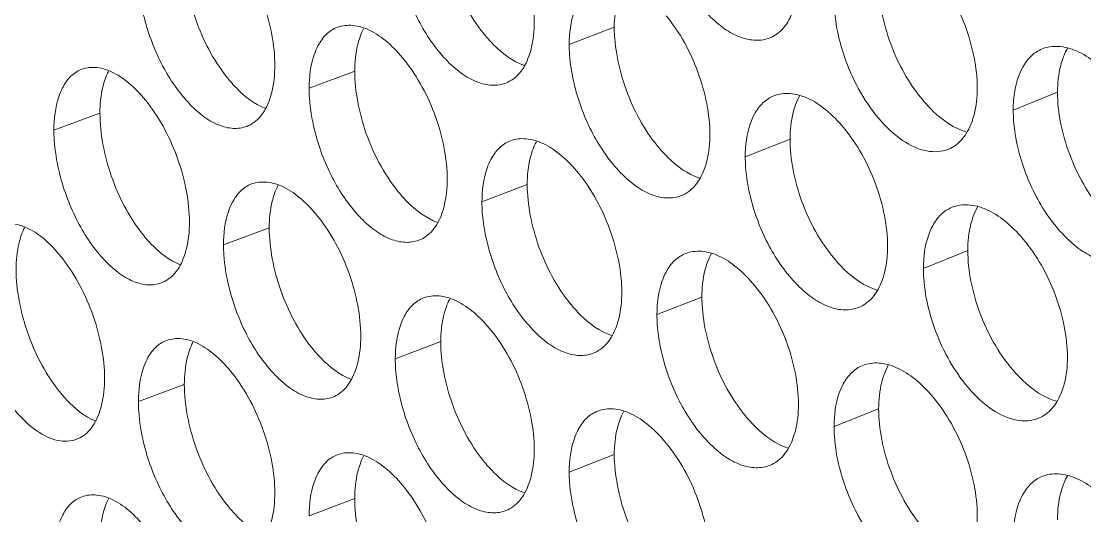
# Model space of a CAD drawing. Header units: millimetres. Extents: x 1177 to 4147, y 93 to 2194.
# Drawn here: x 2525.84 to 2545.42, y 1012.46 to 1021.57 of the extents above; entities that cross this region are included whole.
import ezdxf

# ---------------------------------------------------------------- set-up
doc = ezdxf.new("R2010")
doc.units = ezdxf.units.MM
doc.header["$LTSCALE"] = 0.1
doc.layers.get('0').update_dxf_attribs({"lineweight": 13})
doc.layers.add('标注', color=251, linetype='Continuous', lineweight=9)

# ---------------------------------------------------------------- blocks, each defined once
blk = doc.blocks.new('02')
at = {"layer": '标注'}
for p, q in [((4393.067, 1050.501), (4391.882, 1050.041)), ((4386.242, 1049.343), (4385.043, 1048.892)), ((4404.721, 1048.789), (4403.558, 1048.316)), ((4379.543, 1048.233), (4378.332, 1047.79)), ((4379.543, 1048.233), (4378.332, 1047.79)), ((4397.688, 1047.55), (4396.511, 1047.085)), ((4390.778, 1046.359), (4389.588, 1045.903)), ((4383.995, 1045.218), (4382.792, 1044.769)), ((4383.995, 1045.218), (4382.792, 1044.769)), ((4402.363, 1044.62), (4401.195, 1044.15)), ((4395.371, 1043.398), (4394.189, 1042.935)), ((4388.503, 1042.224), (4387.309, 1041.77)), ((4388.503, 1042.224), (4387.309, 1041.77)), ((4381.761, 1041.097), (4380.555, 1040.652)), ((4400.018, 1040.457), (4398.846, 1039.989)), ((4393.067, 1039.251), (4391.882, 1038.791)), ((4393.067, 1039.251), (4391.882, 1038.791)), ((4386.242, 1038.093), (4385.043, 1037.642))]:
    blk.add_line(p, q, dxfattribs=at)
for points, knots in [([(4390.963, 1050.635), (4390.963, 1050.905), (4390.9, 1051.466), (4390.6, 1052.553), (4390.186, 1053.327), (4389.831, 1053.768)], [0, 0, 0, 0, 0.239711, 0.497019, 1, 1, 1, 1]), ([(4388.503, 1053.474), (4388.503, 1053.203), (4388.565, 1052.643), (4388.862, 1051.555), (4389.272, 1050.78), (4389.626, 1050.339)], [0, 0, 0, 0, 0.239923, 0.49737, 1, 1, 1, 1]), ([(4394.332, 1053.1), (4394.441, 1052.664), (4394.754, 1051.841), (4395.363, 1050.965), (4395.936, 1050.457), (4396.36, 1050.223), (4396.776, 1050.131), (4397.043, 1050.173), (4397.158, 1050.218)], [0, 0, 0, 0, 0.305591, 0.59108, 0.715148, 0.822737, 0.915872, 1, 1, 1, 1]), ([(4384.141, 1049.492), (4384.141, 1049.762), (4384.079, 1050.323), (4383.785, 1051.411), (4383.38, 1052.188), (4383.03, 1052.632)], [0, 0, 0, 0, 0.239931, 0.497473, 1, 1, 1, 1]), ([(4381.761, 1052.347), (4381.761, 1052.077), (4381.822, 1051.516), (4382.113, 1050.428), (4382.515, 1049.65), (4382.864, 1049.205)], [0, 0, 0, 0, 0.240142, 0.497822, 1, 1, 1, 1]), ([(4402.611, 1048.899), (4402.611, 1049.168), (4402.546, 1049.729), (4402.236, 1050.814), (4401.81, 1051.583), (4401.444, 1052.018)], [0, 0, 0, 0, 0.239348, 0.496261, 1, 1, 1, 1]), ([(4387.449, 1051.934), (4387.555, 1051.498), (4387.861, 1050.677), (4388.457, 1049.797), (4389.018, 1049.284), (4389.432, 1049.046), (4389.841, 1048.947), (4390.103, 1048.985), (4390.216, 1049.029)], [0, 0, 0, 0, 0.307101, 0.593368, 0.717399, 0.82458, 0.91692, 1, 1, 1, 1]), ([(4400.018, 1051.707), (4400.018, 1051.437), (4400.082, 1050.877), (4400.389, 1049.791), (4400.812, 1049.021), (4401.176, 1048.586)], [0, 0, 0, 0, 0.239561, 0.496616, 1, 1, 1, 1]), ([(4392.12, 1051.161), (4392.08, 1051.086), (4391.929, 1050.731), (4391.882, 1050.34), (4391.882, 1050.041)], [0, 0, 0, 0, 0.221845, 1, 1, 1, 1]), ([(4393.209, 1051.404), (4393.186, 1051.338), (4393.098, 1051.045), (4393.067, 1050.736), (4393.067, 1050.501)], [0, 0, 0, 0, 0.228996, 1, 1, 1, 1]), ([(4398.846, 1051.239), (4398.846, 1051.153), (4398.86, 1050.788), (4398.923, 1050.425), (4398.991, 1050.155)], [0, 0, 0, 0, 0.237866, 1, 1, 1, 1]), ([(4397.158, 1050.218), (4397.295, 1050.273), (4397.559, 1050.475), (4397.707, 1050.764), (4397.766, 1050.924)], [0, 0, 0, 0, 0.463981, 1, 1, 1, 1]), ([(4380.692, 1050.815), (4380.796, 1050.38), (4381.094, 1049.56), (4381.677, 1048.677), (4382.226, 1048.159), (4382.631, 1047.917), (4383.031, 1047.813), (4383.289, 1047.846), (4383.401, 1047.888)], [0, 0, 0, 0, 0.308628, 0.595689, 0.719688, 0.826459, 0.91799, 1, 1, 1, 1]), ([(4390.821, 1049.733), (4390.845, 1049.799), (4390.933, 1050.092), (4390.963, 1050.4), (4390.963, 1050.635)], [0, 0, 0, 0, 0.228931, 1, 1, 1, 1]), ([(4395.581, 1047.674), (4395.581, 1047.944), (4395.517, 1048.504), (4395.213, 1049.591), (4394.794, 1050.363), (4394.434, 1050.801)], [0, 0, 0, 0, 0.239566, 0.496716, 1, 1, 1, 1]), ([(4385.785, 1050.496), (4385.679, 1050.456), (4385.472, 1050.321), (4385.334, 1050.119), (4385.276, 1050.007)], [0, 0, 0, 0, 0.473099, 1, 1, 1, 1]), ([(4387.549, 1049.634), (4387.414, 1049.803), (4387.139, 1050.099), (4386.678, 1050.424), (4386.215, 1050.575), (4385.912, 1050.544), (4385.785, 1050.496)], [0, 0, 0, 0, 0.31166, 0.579222, 0.803661, 1, 1, 1, 1]), ([(4389.626, 1050.339), (4389.708, 1050.237), (4390.01, 1049.894), (4390.393, 1049.6), (4390.703, 1049.494)], [0, 0, 0, 0, 0.284942, 1, 1, 1, 1]), ([(4393.067, 1050.501), (4393.067, 1050.231), (4393.13, 1049.67), (4393.431, 1048.583), (4393.846, 1047.81), (4394.205, 1047.371)], [0, 0, 0, 0, 0.239778, 0.497068, 1, 1, 1, 1]), ([(4386.381, 1050.245), (4386.358, 1050.179), (4386.271, 1049.886), (4386.242, 1049.578), (4386.242, 1049.343)], [0, 0, 0, 0, 0.228562, 1, 1, 1, 1]), ([(4391.882, 1050.041), (4391.882, 1049.954), (4391.896, 1049.589), (4391.957, 1049.226), (4392.024, 1048.956)], [0, 0, 0, 0, 0.237788, 1, 1, 1, 1]), ([(4398.991, 1050.155), (4399.046, 1049.936), (4399.183, 1049.505), (4399.508, 1048.799), (4399.975, 1048.104), (4400.581, 1047.516), (4401.229, 1047.197), (4401.678, 1047.217), (4401.855, 1047.289)], [0, 0, 0, 0, 0.152652, 0.305439, 0.523584, 0.715027, 0.870754, 1, 1, 1, 1]), ([(4385.276, 1050.007), (4385.237, 1049.932), (4385.089, 1049.579), (4385.043, 1049.189), (4385.043, 1048.892)], [0, 0, 0, 0, 0.221251, 1, 1, 1, 1]), ([(4404.314, 1049.926), (4404.209, 1049.883), (4404.005, 1049.747), (4403.864, 1049.55), (4403.804, 1049.441)], [0, 0, 0, 0, 0.477633, 1, 1, 1, 1]), ([(4406.187, 1049.106), (4406.042, 1049.275), (4405.748, 1049.571), (4405.257, 1049.888), (4404.765, 1050.024), (4404.448, 1049.981), (4404.314, 1049.926)], [0, 0, 0, 0, 0.307488, 0.573733, 0.799889, 1, 1, 1, 1]), ([(4404.982, 1049.94), (4404.948, 1049.882), (4404.909, 1049.8), (4404.876, 1049.716), (4404.868, 1049.694)], [0, 0, 0, 0, 0.741798, 1, 1, 1, 1]), ([(4384.002, 1048.591), (4384.025, 1048.657), (4384.112, 1048.949), (4384.141, 1049.257), (4384.141, 1049.492)], [0, 0, 0, 0, 0.228498, 1, 1, 1, 1]), ([(4388.675, 1046.499), (4388.675, 1046.769), (4388.612, 1047.33), (4388.314, 1048.417), (4387.903, 1049.192), (4387.549, 1049.634)], [0, 0, 0, 0, 0.239784, 0.49717, 1, 1, 1, 1]), ([(4390.216, 1049.029), (4390.353, 1049.081), (4390.617, 1049.283), (4390.763, 1049.573), (4390.821, 1049.733)], [0, 0, 0, 0, 0.46192, 1, 1, 1, 1]), ([(4404.868, 1049.694), (4404.843, 1049.628), (4404.753, 1049.334), (4404.721, 1049.025), (4404.721, 1048.789)], [0, 0, 0, 0, 0.229724, 1, 1, 1, 1]), ([(4379.066, 1049.392), (4378.96, 1049.353), (4378.752, 1049.217), (4378.616, 1049.014), (4378.558, 1048.901)], [0, 0, 0, 0, 0.471136, 1, 1, 1, 1]), ([(4379.066, 1049.392), (4378.96, 1049.353), (4378.752, 1049.217), (4378.616, 1049.014), (4378.558, 1048.901)], [0, 0, 0, 0, 0.471136, 1, 1, 1, 1]), ([(4380.791, 1048.515), (4380.659, 1048.683), (4380.391, 1048.98), (4379.941, 1049.308), (4379.489, 1049.464), (4379.191, 1049.438), (4379.066, 1049.392)], [0, 0, 0, 0, 0.313314, 0.581411, 0.805175, 1, 1, 1, 1]), ([(4380.791, 1048.515), (4380.659, 1048.683), (4380.391, 1048.98), (4379.941, 1049.308), (4379.489, 1049.464), (4379.191, 1049.438), (4379.066, 1049.392)], [0, 0, 0, 0, 0.313314, 0.581411, 0.805175, 1, 1, 1, 1]), ([(4382.864, 1049.205), (4382.942, 1049.105), (4383.231, 1048.768), (4383.595, 1048.476), (4383.893, 1048.363)], [0, 0, 0, 0, 0.284641, 1, 1, 1, 1]), ([(4386.242, 1049.343), (4386.242, 1049.073), (4386.303, 1048.512), (4386.598, 1047.424), (4387.006, 1046.648), (4387.358, 1046.206)], [0, 0, 0, 0, 0.239996, 0.497521, 1, 1, 1, 1]), ([(4403.804, 1049.441), (4403.763, 1049.365), (4403.607, 1049.01), (4403.558, 1048.616), (4403.558, 1048.316)], [0, 0, 0, 0, 0.222904, 1, 1, 1, 1]), ([(4379.679, 1049.133), (4379.656, 1049.068), (4379.571, 1048.775), (4379.543, 1048.468), (4379.543, 1048.233)], [0, 0, 0, 0, 0.228131, 1, 1, 1, 1]), ([(4379.679, 1049.133), (4379.656, 1049.068), (4379.571, 1048.775), (4379.543, 1048.468), (4379.543, 1048.233)], [0, 0, 0, 0, 0.228131, 1, 1, 1, 1]), ([(4392.024, 1048.956), (4392.132, 1048.52), (4392.442, 1047.698), (4393.047, 1046.82), (4393.616, 1046.31), (4394.037, 1046.075), (4394.45, 1045.981), (4394.715, 1046.021), (4394.83, 1046.066)], [0, 0, 0, 0, 0.306092, 0.591839, 0.715894, 0.823347, 0.916219, 1, 1, 1, 1]), ([(4378.558, 1048.901), (4378.52, 1048.826), (4378.376, 1048.473), (4378.332, 1048.086), (4378.332, 1047.79)], [0, 0, 0, 0, 0.220694, 1, 1, 1, 1]), ([(4378.558, 1048.901), (4378.52, 1048.826), (4378.376, 1048.473), (4378.332, 1048.086), (4378.332, 1047.79)], [0, 0, 0, 0, 0.220694, 1, 1, 1, 1]), ([(4385.043, 1048.892), (4385.043, 1048.805), (4385.057, 1048.439), (4385.117, 1048.076), (4385.183, 1047.806)], [0, 0, 0, 0, 0.237713, 1, 1, 1, 1]), ([(4397.262, 1048.693), (4397.156, 1048.651), (4396.951, 1048.515), (4396.812, 1048.317), (4396.752, 1048.207)], [0, 0, 0, 0, 0.476042, 1, 1, 1, 1]), ([(4399.094, 1047.857), (4398.953, 1048.026), (4398.666, 1048.322), (4398.186, 1048.642), (4397.705, 1048.784), (4397.394, 1048.745), (4397.262, 1048.693)], [0, 0, 0, 0, 0.309013, 0.575734, 0.801259, 1, 1, 1, 1]), ([(4402.465, 1047.995), (4402.49, 1048.061), (4402.58, 1048.354), (4402.611, 1048.663), (4402.611, 1048.899)], [0, 0, 0, 0, 0.22966, 1, 1, 1, 1]), ([(4404.721, 1048.789), (4404.721, 1048.519), (4404.786, 1047.959), (4405.096, 1046.874), (4405.525, 1046.106), (4405.893, 1045.673)], [0, 0, 0, 0, 0.239417, 0.496314, 1, 1, 1, 1]), ([(4381.895, 1045.372), (4381.895, 1045.642), (4381.834, 1046.203), (4381.542, 1047.291), (4381.139, 1048.069), (4380.791, 1048.515)], [0, 0, 0, 0, 0.240004, 0.497624, 1, 1, 1, 1]), ([(4381.895, 1045.372), (4381.895, 1045.642), (4381.834, 1046.203), (4381.542, 1047.291), (4381.139, 1048.069), (4380.791, 1048.515)], [0, 0, 0, 0, 0.240004, 0.497624, 1, 1, 1, 1]), ([(4383.401, 1047.888), (4383.537, 1047.939), (4383.801, 1048.14), (4383.945, 1048.43), (4384.002, 1048.591)], [0, 0, 0, 0, 0.459766, 1, 1, 1, 1]), ([(4397.831, 1048.453), (4397.807, 1048.387), (4397.718, 1048.094), (4397.688, 1047.785), (4397.688, 1047.55)], [0, 0, 0, 0, 0.229286, 1, 1, 1, 1]), ([(4401.176, 1048.586), (4401.264, 1048.481), (4401.588, 1048.128), (4402.002, 1047.834), (4402.333, 1047.74)], [0, 0, 0, 0, 0.285256, 1, 1, 1, 1]), ([(4379.543, 1048.233), (4379.543, 1047.962), (4379.603, 1047.401), (4379.892, 1046.312), (4380.291, 1045.534), (4380.638, 1045.088)], [0, 0, 0, 0, 0.240215, 0.497973, 1, 1, 1, 1]), ([(4379.543, 1048.233), (4379.543, 1047.962), (4379.603, 1047.401), (4379.892, 1046.312), (4380.291, 1045.534), (4380.638, 1045.088)], [0, 0, 0, 0, 0.240215, 0.497973, 1, 1, 1, 1]), ([(4396.752, 1048.207), (4396.712, 1048.131), (4396.559, 1047.777), (4396.511, 1047.384), (4396.511, 1047.085)], [0, 0, 0, 0, 0.222259, 1, 1, 1, 1]), ([(4403.558, 1048.316), (4403.558, 1048.229), (4403.572, 1047.864), (4403.635, 1047.502), (4403.704, 1047.232)], [0, 0, 0, 0, 0.237919, 1, 1, 1, 1]), ([(4385.183, 1047.806), (4385.288, 1047.37), (4385.591, 1046.549), (4386.183, 1045.668), (4386.74, 1045.154), (4387.151, 1044.914), (4387.557, 1044.814), (4387.818, 1044.85), (4387.93, 1044.893)], [0, 0, 0, 0, 0.307608, 0.594138, 0.718158, 0.825202, 0.917274, 1, 1, 1, 1]), ([(4400.254, 1044.735), (4400.254, 1045.005), (4400.189, 1045.565), (4399.882, 1046.651), (4399.457, 1047.421), (4399.094, 1047.857)], [0, 0, 0, 0, 0.239421, 0.496413, 1, 1, 1, 1]), ([(4401.855, 1047.289), (4401.992, 1047.344), (4402.256, 1047.547), (4402.406, 1047.836), (4402.465, 1047.995)], [0, 0, 0, 0, 0.465305, 1, 1, 1, 1]), ([(4378.332, 1047.79), (4378.332, 1047.703), (4378.345, 1047.337), (4378.404, 1046.974), (4378.468, 1046.703)], [0, 0, 0, 0, 0.23764, 1, 1, 1, 1]), ([(4378.332, 1047.79), (4378.332, 1047.703), (4378.345, 1047.337), (4378.404, 1046.974), (4378.468, 1046.703)], [0, 0, 0, 0, 0.23764, 1, 1, 1, 1]), ([(4392.126, 1046.657), (4391.988, 1046.826), (4391.708, 1047.122), (4391.24, 1047.445), (4390.769, 1047.592), (4390.463, 1047.558), (4390.334, 1047.509)], [0, 0, 0, 0, 0.310585, 0.577804, 0.802682, 1, 1, 1, 1]), ([(4395.437, 1046.772), (4395.461, 1046.837), (4395.55, 1047.13), (4395.581, 1047.439), (4395.581, 1047.674)], [0, 0, 0, 0, 0.229222, 1, 1, 1, 1]), ([(4397.688, 1047.55), (4397.688, 1047.28), (4397.751, 1046.719), (4398.056, 1045.633), (4398.477, 1044.862), (4398.838, 1044.426)], [0, 0, 0, 0, 0.239633, 0.496767, 1, 1, 1, 1]), ([(4390.334, 1047.509), (4390.228, 1047.468), (4390.022, 1047.332), (4389.883, 1047.132), (4389.824, 1047.021)], [0, 0, 0, 0, 0.474323, 1, 1, 1, 1]), ([(4390.919, 1047.262), (4390.896, 1047.196), (4390.808, 1046.903), (4390.778, 1046.595), (4390.778, 1046.359)], [0, 0, 0, 0, 0.228851, 1, 1, 1, 1]), ([(4394.205, 1047.371), (4394.289, 1047.268), (4394.6, 1046.921), (4394.995, 1046.627), (4395.314, 1046.526)], [0, 0, 0, 0, 0.285095, 1, 1, 1, 1]), ([(4403.704, 1047.232), (4403.816, 1046.794), (4404.139, 1045.97), (4404.767, 1045.098), (4405.356, 1044.597), (4405.791, 1044.37), (4406.218, 1044.285), (4406.49, 1044.333), (4406.608, 1044.381)], [0, 0, 0, 0, 0.303606, 0.588083, 0.712204, 0.820335, 0.914512, 1, 1, 1, 1]), ([(4389.824, 1047.021), (4389.785, 1046.946), (4389.635, 1046.592), (4389.588, 1046.201), (4389.588, 1045.903)], [0, 0, 0, 0, 0.221643, 1, 1, 1, 1]), ([(4396.511, 1047.085), (4396.511, 1046.998), (4396.525, 1046.633), (4396.587, 1046.27), (4396.654, 1046)], [0, 0, 0, 0, 0.23784, 1, 1, 1, 1]), ([(4378.468, 1046.703), (4378.572, 1046.268), (4378.867, 1045.448), (4379.445, 1044.565), (4379.99, 1044.045), (4380.392, 1043.801), (4380.79, 1043.695), (4381.046, 1043.728), (4381.157, 1043.769)], [0, 0, 0, 0, 0.309142, 0.59647, 0.720459, 0.827093, 0.918352, 1, 1, 1, 1]), ([(4378.468, 1046.703), (4378.572, 1046.268), (4378.867, 1045.448), (4379.445, 1044.565), (4379.99, 1044.045), (4380.392, 1043.801), (4380.79, 1043.695), (4381.046, 1043.728), (4381.157, 1043.769)], [0, 0, 0, 0, 0.309142, 0.59647, 0.720459, 0.827093, 0.918352, 1, 1, 1, 1]), ([(4394.83, 1046.066), (4394.967, 1046.12), (4395.231, 1046.322), (4395.379, 1046.612), (4395.437, 1046.772)], [0, 0, 0, 0, 0.463304, 1, 1, 1, 1]), ([(4385.283, 1045.505), (4385.148, 1045.674), (4384.876, 1045.971), (4384.419, 1046.297), (4383.959, 1046.449), (4383.658, 1046.42), (4383.531, 1046.373)], [0, 0, 0, 0, 0.312206, 0.579944, 0.804159, 1, 1, 1, 1]), ([(4385.283, 1045.505), (4385.148, 1045.674), (4384.876, 1045.971), (4384.419, 1046.297), (4383.959, 1046.449), (4383.658, 1046.42), (4383.531, 1046.373)], [0, 0, 0, 0, 0.312206, 0.579944, 0.804159, 1, 1, 1, 1]), ([(4388.534, 1045.597), (4388.558, 1045.663), (4388.645, 1045.956), (4388.675, 1046.264), (4388.675, 1046.499)], [0, 0, 0, 0, 0.228786, 1, 1, 1, 1]), ([(4393.265, 1043.527), (4393.265, 1043.797), (4393.201, 1044.357), (4392.899, 1045.444), (4392.483, 1046.217), (4392.126, 1046.657)], [0, 0, 0, 0, 0.239639, 0.496867, 1, 1, 1, 1]), ([(4383.531, 1046.373), (4383.425, 1046.333), (4383.218, 1046.197), (4383.08, 1045.995), (4383.022, 1045.883)], [0, 0, 0, 0, 0.472462, 1, 1, 1, 1]), ([(4383.531, 1046.373), (4383.425, 1046.333), (4383.218, 1046.197), (4383.08, 1045.995), (4383.022, 1045.883)], [0, 0, 0, 0, 0.472462, 1, 1, 1, 1]), ([(4384.133, 1046.119), (4384.11, 1046.053), (4384.024, 1045.76), (4383.995, 1045.453), (4383.995, 1045.218)], [0, 0, 0, 0, 0.228418, 1, 1, 1, 1]), ([(4384.133, 1046.119), (4384.11, 1046.053), (4384.024, 1045.76), (4383.995, 1045.453), (4383.995, 1045.218)], [0, 0, 0, 0, 0.228418, 1, 1, 1, 1]), ([(4387.358, 1046.206), (4387.439, 1046.104), (4387.737, 1045.763), (4388.112, 1045.47), (4388.419, 1045.362)], [0, 0, 0, 0, 0.284851, 1, 1, 1, 1]), ([(4390.778, 1046.359), (4390.778, 1046.089), (4390.841, 1045.529), (4391.139, 1044.442), (4391.552, 1043.668), (4391.908, 1043.227)], [0, 0, 0, 0, 0.239851, 0.497219, 1, 1, 1, 1]), ([(4383.022, 1045.883), (4382.983, 1045.808), (4382.837, 1045.455), (4382.792, 1045.066), (4382.792, 1044.769)], [0, 0, 0, 0, 0.221061, 1, 1, 1, 1]), ([(4383.022, 1045.883), (4382.983, 1045.808), (4382.837, 1045.455), (4382.792, 1045.066), (4382.792, 1044.769)], [0, 0, 0, 0, 0.221061, 1, 1, 1, 1]), ([(4389.588, 1045.903), (4389.588, 1045.816), (4389.602, 1045.451), (4389.663, 1045.088), (4389.73, 1044.817)], [0, 0, 0, 0, 0.237763, 1, 1, 1, 1]), ([(4396.654, 1046), (4396.764, 1045.563), (4397.079, 1044.74), (4397.694, 1043.865), (4398.271, 1043.358), (4398.697, 1043.126), (4399.116, 1043.036), (4399.384, 1043.079), (4399.5, 1043.126)], [0, 0, 0, 0, 0.305092, 0.590325, 0.714405, 0.822131, 0.915528, 1, 1, 1, 1]), ([(4387.93, 1044.893), (4388.067, 1044.945), (4388.331, 1045.147), (4388.476, 1045.437), (4388.534, 1045.597)], [0, 0, 0, 0, 0.461212, 1, 1, 1, 1]), ([(4401.95, 1045.759), (4401.844, 1045.717), (4401.64, 1045.581), (4401.499, 1045.384), (4401.44, 1045.274)], [0, 0, 0, 0, 0.477116, 1, 1, 1, 1]), ([(4403.809, 1044.934), (4403.666, 1045.103), (4403.374, 1045.399), (4402.886, 1045.717), (4402.398, 1045.855), (4402.083, 1045.813), (4401.95, 1045.759)], [0, 0, 0, 0, 0.307992, 0.574392, 0.80034, 1, 1, 1, 1]), ([(4378.566, 1044.402), (4378.435, 1044.571), (4378.17, 1044.868), (4377.724, 1045.196), (4377.275, 1045.354), (4376.979, 1045.329), (4376.855, 1045.284)], [0, 0, 0, 0, 0.313876, 0.582158, 0.805693, 1, 1, 1, 1]), ([(4381.757, 1044.471), (4381.78, 1044.537), (4381.866, 1044.829), (4381.895, 1045.137), (4381.895, 1045.372)], [0, 0, 0, 0, 0.228354, 1, 1, 1, 1]), ([(4381.757, 1044.471), (4381.78, 1044.537), (4381.866, 1044.829), (4381.895, 1045.137), (4381.895, 1045.372)], [0, 0, 0, 0, 0.228354, 1, 1, 1, 1]), ([(4386.401, 1042.368), (4386.401, 1042.638), (4386.339, 1043.199), (4386.043, 1044.286), (4385.635, 1045.062), (4385.283, 1045.505)], [0, 0, 0, 0, 0.239858, 0.497322, 1, 1, 1, 1]), ([(4386.401, 1042.368), (4386.401, 1042.638), (4386.339, 1043.199), (4386.043, 1044.286), (4385.635, 1045.062), (4385.283, 1045.505)], [0, 0, 0, 0, 0.239858, 0.497322, 1, 1, 1, 1]), ([(4402.508, 1045.525), (4402.484, 1045.459), (4402.394, 1045.166), (4402.363, 1044.856), (4402.363, 1044.62)], [0, 0, 0, 0, 0.229578, 1, 1, 1, 1]), ([(4377.474, 1045.024), (4377.451, 1044.958), (4377.366, 1044.665), (4377.338, 1044.358), (4377.338, 1044.123)], [0, 0, 0, 0, 0.227989, 1, 1, 1, 1]), ([(4380.638, 1045.088), (4380.715, 1044.988), (4381, 1044.654), (4381.357, 1044.362), (4381.651, 1044.247)], [0, 0, 0, 0, 0.28452, 1, 1, 1, 1]), ([(4380.638, 1045.088), (4380.715, 1044.988), (4381, 1044.654), (4381.357, 1044.362), (4381.651, 1044.247)], [0, 0, 0, 0, 0.28452, 1, 1, 1, 1]), ([(4383.995, 1045.218), (4383.995, 1044.947), (4384.056, 1044.386), (4384.349, 1043.298), (4384.753, 1042.521), (4385.104, 1042.078)], [0, 0, 0, 0, 0.240069, 0.497672, 1, 1, 1, 1]), ([(4383.995, 1045.218), (4383.995, 1044.947), (4384.056, 1044.386), (4384.349, 1043.298), (4384.753, 1042.521), (4385.104, 1042.078)], [0, 0, 0, 0, 0.240069, 0.497672, 1, 1, 1, 1]), ([(4401.44, 1045.274), (4401.399, 1045.199), (4401.244, 1044.844), (4401.195, 1044.45), (4401.195, 1044.15)], [0, 0, 0, 0, 0.222686, 1, 1, 1, 1]), ([(4382.792, 1044.769), (4382.792, 1044.682), (4382.805, 1044.317), (4382.865, 1043.954), (4382.93, 1043.683)], [0, 0, 0, 0, 0.237689, 1, 1, 1, 1]), ([(4382.792, 1044.769), (4382.792, 1044.682), (4382.805, 1044.317), (4382.865, 1043.954), (4382.93, 1043.683)], [0, 0, 0, 0, 0.237689, 1, 1, 1, 1]), ([(4389.73, 1044.817), (4389.837, 1044.381), (4390.144, 1043.56), (4390.745, 1042.681), (4391.31, 1042.169), (4391.727, 1041.933), (4392.138, 1041.836), (4392.402, 1041.876), (4392.516, 1041.92)], [0, 0, 0, 0, 0.306595, 0.592601, 0.716644, 0.823962, 0.916568, 1, 1, 1, 1]), ([(4400.109, 1043.832), (4400.133, 1043.898), (4400.223, 1044.191), (4400.254, 1044.499), (4400.254, 1044.735)], [0, 0, 0, 0, 0.229514, 1, 1, 1, 1]), ([(4404.982, 1041.818), (4404.982, 1042.088), (4404.917, 1042.648), (4404.605, 1043.733), (4404.176, 1044.5), (4403.809, 1044.934)], [0, 0, 0, 0, 0.239276, 0.49611, 1, 1, 1, 1]), ([(4381.157, 1043.769), (4381.293, 1043.819), (4381.558, 1044.02), (4381.7, 1044.31), (4381.757, 1044.471)], [0, 0, 0, 0, 0.459026, 1, 1, 1, 1]), ([(4381.157, 1043.769), (4381.293, 1043.819), (4381.558, 1044.02), (4381.7, 1044.31), (4381.757, 1044.471)], [0, 0, 0, 0, 0.459026, 1, 1, 1, 1]), ([(4394.939, 1044.543), (4394.833, 1044.501), (4394.628, 1044.366), (4394.488, 1044.167), (4394.429, 1044.056)], [0, 0, 0, 0, 0.475484, 1, 1, 1, 1]), ([(4396.757, 1043.701), (4396.618, 1043.87), (4396.333, 1044.167), (4395.857, 1044.487), (4395.38, 1044.631), (4395.069, 1044.594), (4394.939, 1044.543)], [0, 0, 0, 0, 0.309532, 0.576416, 0.801728, 1, 1, 1, 1]), ([(4402.363, 1044.62), (4402.363, 1044.351), (4402.427, 1043.79), (4402.736, 1042.705), (4403.162, 1041.936), (4403.527, 1041.502)], [0, 0, 0, 0, 0.239489, 0.496465, 1, 1, 1, 1]), ([(4379.664, 1041.257), (4379.664, 1041.527), (4379.603, 1042.088), (4379.312, 1043.177), (4378.913, 1043.955), (4378.566, 1044.402)], [0, 0, 0, 0, 0.240077, 0.497775, 1, 1, 1, 1]), ([(4395.513, 1044.301), (4395.489, 1044.235), (4395.401, 1043.942), (4395.371, 1043.633), (4395.371, 1043.398)], [0, 0, 0, 0, 0.229141, 1, 1, 1, 1]), ([(4398.838, 1044.426), (4398.925, 1044.321), (4399.245, 1043.971), (4399.652, 1043.676), (4399.979, 1043.58)], [0, 0, 0, 0, 0.285211, 1, 1, 1, 1]), ([(4377.338, 1044.123), (4377.338, 1043.853), (4377.398, 1043.291), (4377.685, 1042.202), (4378.082, 1041.423), (4378.426, 1040.975)], [0, 0, 0, 0, 0.240288, 0.498123, 1, 1, 1, 1]), ([(4394.429, 1044.056), (4394.389, 1043.981), (4394.237, 1043.626), (4394.189, 1043.234), (4394.189, 1042.935)], [0, 0, 0, 0, 0.22205, 1, 1, 1, 1]), ([(4401.195, 1044.15), (4401.195, 1044.063), (4401.209, 1043.698), (4401.272, 1043.336), (4401.34, 1043.066)], [0, 0, 0, 0, 0.237892, 1, 1, 1, 1]), ([(4382.93, 1043.683), (4383.035, 1043.247), (4383.336, 1042.427), (4383.922, 1041.545), (4384.475, 1041.029), (4384.884, 1040.788), (4385.287, 1040.686), (4385.546, 1040.721), (4385.658, 1040.763)], [0, 0, 0, 0, 0.308117, 0.594911, 0.718921, 0.825829, 0.917631, 1, 1, 1, 1]), ([(4382.93, 1043.683), (4383.035, 1043.247), (4383.336, 1042.427), (4383.922, 1041.545), (4384.475, 1041.029), (4384.884, 1040.788), (4385.287, 1040.686), (4385.546, 1040.721), (4385.658, 1040.763)], [0, 0, 0, 0, 0.308117, 0.594911, 0.718921, 0.825829, 0.917631, 1, 1, 1, 1]), ([(4397.91, 1040.577), (4397.91, 1040.847), (4397.846, 1041.407), (4397.54, 1042.493), (4397.119, 1043.264), (4396.757, 1043.701)], [0, 0, 0, 0, 0.239493, 0.496564, 1, 1, 1, 1]), ([(4399.5, 1043.126), (4399.637, 1043.181), (4399.901, 1043.383), (4400.05, 1043.672), (4400.109, 1043.832)], [0, 0, 0, 0, 0.464648, 1, 1, 1, 1]), ([(4388.052, 1043.375), (4387.946, 1043.334), (4387.74, 1043.199), (4387.602, 1042.998), (4387.543, 1042.887)], [0, 0, 0, 0, 0.473719, 1, 1, 1, 1]), ([(4388.052, 1043.375), (4387.946, 1043.334), (4387.74, 1043.199), (4387.602, 1042.998), (4387.543, 1042.887)], [0, 0, 0, 0, 0.473719, 1, 1, 1, 1]), ([(4389.831, 1042.518), (4389.694, 1042.687), (4389.417, 1042.983), (4388.952, 1043.307), (4388.485, 1043.456), (4388.181, 1043.424), (4388.052, 1043.375)], [0, 0, 0, 0, 0.31112, 0.578509, 0.803168, 1, 1, 1, 1]), ([(4389.831, 1042.518), (4389.694, 1042.687), (4389.417, 1042.983), (4388.952, 1043.307), (4388.485, 1043.456), (4388.181, 1043.424), (4388.052, 1043.375)], [0, 0, 0, 0, 0.31112, 0.578509, 0.803168, 1, 1, 1, 1]), ([(4393.122, 1042.625), (4393.146, 1042.691), (4393.234, 1042.983), (4393.265, 1043.292), (4393.265, 1043.527)], [0, 0, 0, 0, 0.229076, 1, 1, 1, 1]), ([(4395.371, 1043.398), (4395.371, 1043.128), (4395.434, 1042.567), (4395.736, 1041.481), (4396.155, 1040.709), (4396.515, 1040.271)], [0, 0, 0, 0, 0.239706, 0.496917, 1, 1, 1, 1]), ([(4388.643, 1043.126), (4388.62, 1043.06), (4388.533, 1042.767), (4388.503, 1042.459), (4388.503, 1042.224)], [0, 0, 0, 0, 0.228706, 1, 1, 1, 1]), ([(4388.643, 1043.126), (4388.62, 1043.06), (4388.533, 1042.767), (4388.503, 1042.459), (4388.503, 1042.224)], [0, 0, 0, 0, 0.228706, 1, 1, 1, 1]), ([(4391.908, 1043.227), (4391.992, 1043.125), (4392.298, 1042.78), (4392.687, 1042.486), (4393.002, 1042.383)], [0, 0, 0, 0, 0.285023, 1, 1, 1, 1]), ([(4401.34, 1043.066), (4401.396, 1042.847), (4401.535, 1042.415), (4401.862, 1041.71), (4402.332, 1041.015), (4402.943, 1040.428), (4403.596, 1040.112), (4404.046, 1040.135), (4404.224, 1040.207)], [0, 0, 0, 0, 0.152387, 0.304947, 0.522872, 0.714293, 0.870269, 1, 1, 1, 1]), ([(4387.543, 1042.887), (4387.504, 1042.812), (4387.355, 1042.458), (4387.309, 1042.067), (4387.309, 1041.77)], [0, 0, 0, 0, 0.221445, 1, 1, 1, 1]), ([(4387.543, 1042.887), (4387.504, 1042.812), (4387.355, 1042.458), (4387.309, 1042.067), (4387.309, 1041.77)], [0, 0, 0, 0, 0.221445, 1, 1, 1, 1]), ([(4394.189, 1042.935), (4394.189, 1042.848), (4394.203, 1042.483), (4394.265, 1042.121), (4394.332, 1041.85)], [0, 0, 0, 0, 0.237814, 1, 1, 1, 1]), ([(4376.259, 1042.596), (4376.391, 1042.032), (4376.708, 1041.228), (4377.334, 1040.349), (4377.698, 1040.001), (4377.889, 1039.87)], [0, 0, 0, 0, 0.537696, 0.785444, 1, 1, 1, 1]), ([(4390.963, 1039.385), (4390.963, 1039.655), (4390.9, 1040.216), (4390.6, 1041.303), (4390.186, 1042.077), (4389.831, 1042.518)], [0, 0, 0, 0, 0.239711, 0.497019, 1, 1, 1, 1]), ([(4390.963, 1039.385), (4390.963, 1039.655), (4390.9, 1040.216), (4390.6, 1041.303), (4390.186, 1042.077), (4389.831, 1042.518)], [0, 0, 0, 0, 0.239711, 0.497019, 1, 1, 1, 1]), ([(4392.516, 1041.92), (4392.653, 1041.973), (4392.917, 1042.175), (4393.064, 1042.465), (4393.122, 1042.625)], [0, 0, 0, 0, 0.462617, 1, 1, 1, 1]), ([(4381.292, 1042.255), (4381.185, 1042.215), (4380.978, 1042.08), (4380.841, 1041.877), (4380.783, 1041.764)], [0, 0, 0, 0, 0.471808, 1, 1, 1, 1]), ([(4383.03, 1041.382), (4382.897, 1041.551), (4382.626, 1041.848), (4382.173, 1042.174), (4381.717, 1042.329), (4381.417, 1042.301), (4381.292, 1042.255)], [0, 0, 0, 0, 0.312757, 0.580674, 0.804664, 1, 1, 1, 1]), ([(4386.261, 1041.467), (4386.285, 1041.532), (4386.371, 1041.825), (4386.401, 1042.133), (4386.401, 1042.368)], [0, 0, 0, 0, 0.228642, 1, 1, 1, 1]), ([(4386.261, 1041.467), (4386.285, 1041.532), (4386.371, 1041.825), (4386.401, 1042.133), (4386.401, 1042.368)], [0, 0, 0, 0, 0.228642, 1, 1, 1, 1]), ([(4388.503, 1042.224), (4388.503, 1041.953), (4388.565, 1041.393), (4388.862, 1040.305), (4389.272, 1039.53), (4389.626, 1039.089)], [0, 0, 0, 0, 0.239923, 0.49737, 1, 1, 1, 1]), ([(4388.503, 1042.224), (4388.503, 1041.953), (4388.565, 1041.393), (4388.862, 1040.305), (4389.272, 1039.53), (4389.626, 1039.089)], [0, 0, 0, 0, 0.239923, 0.49737, 1, 1, 1, 1]), ([(4381.899, 1041.999), (4381.876, 1041.933), (4381.79, 1041.64), (4381.761, 1041.333), (4381.761, 1041.097)], [0, 0, 0, 0, 0.228275, 1, 1, 1, 1]), ([(4385.104, 1042.078), (4385.183, 1041.977), (4385.477, 1041.638), (4385.846, 1041.345), (4386.149, 1041.235)], [0, 0, 0, 0, 0.284751, 1, 1, 1, 1]), ([(4385.104, 1042.078), (4385.183, 1041.977), (4385.477, 1041.638), (4385.846, 1041.345), (4386.149, 1041.235)], [0, 0, 0, 0, 0.284751, 1, 1, 1, 1]), ([(4380.783, 1041.764), (4380.745, 1041.69), (4380.599, 1041.336), (4380.555, 1040.948), (4380.555, 1040.652)], [0, 0, 0, 0, 0.220876, 1, 1, 1, 1]), ([(4387.309, 1041.77), (4387.309, 1041.683), (4387.322, 1041.317), (4387.383, 1040.954), (4387.449, 1040.684)], [0, 0, 0, 0, 0.237738, 1, 1, 1, 1]), ([(4387.309, 1041.77), (4387.309, 1041.683), (4387.322, 1041.317), (4387.383, 1040.954), (4387.449, 1040.684)], [0, 0, 0, 0, 0.237738, 1, 1, 1, 1]), ([(4394.332, 1041.85), (4394.441, 1041.414), (4394.754, 1040.591), (4395.363, 1039.715), (4395.936, 1039.207), (4396.36, 1038.973), (4396.776, 1038.881), (4397.043, 1038.923), (4397.158, 1038.968)], [0, 0, 0, 0, 0.305591, 0.59108, 0.715148, 0.822737, 0.915872, 1, 1, 1, 1]), ([(4401.444, 1040.768), (4401.302, 1040.937), (4401.013, 1041.233), (4400.53, 1041.551), (4400.045, 1041.692), (4399.731, 1041.651), (4399.599, 1041.598)], [0, 0, 0, 0, 0.3085, 0.575059, 0.800797, 1, 1, 1, 1]), ([(4404.835, 1040.914), (4404.86, 1040.98), (4404.951, 1041.273), (4404.982, 1041.582), (4404.982, 1041.818)], [0, 0, 0, 0, 0.229806, 1, 1, 1, 1]), ([(4384.141, 1038.242), (4384.141, 1038.512), (4384.079, 1039.073), (4383.785, 1040.161), (4383.38, 1040.938), (4383.03, 1041.382)], [0, 0, 0, 0, 0.239931, 0.497473, 1, 1, 1, 1]), ([(4385.658, 1040.763), (4385.795, 1040.814), (4386.059, 1041.016), (4386.204, 1041.306), (4386.261, 1041.467)], [0, 0, 0, 0, 0.460494, 1, 1, 1, 1]), ([(4385.658, 1040.763), (4385.795, 1040.814), (4386.059, 1041.016), (4386.204, 1041.306), (4386.261, 1041.467)], [0, 0, 0, 0, 0.460494, 1, 1, 1, 1]), ([(4399.599, 1041.598), (4399.493, 1041.556), (4399.289, 1041.421), (4399.149, 1041.222), (4399.089, 1041.113)], [0, 0, 0, 0, 0.476586, 1, 1, 1, 1]), ([(4400.163, 1041.361), (4400.139, 1041.295), (4400.049, 1041.002), (4400.018, 1040.693), (4400.018, 1040.457)], [0, 0, 0, 0, 0.229432, 1, 1, 1, 1]), ([(4403.527, 1041.502), (4403.617, 1041.396), (4403.945, 1041.042), (4404.365, 1040.747), (4404.7, 1040.656)], [0, 0, 0, 0, 0.285293, 1, 1, 1, 1]), ([(4379.527, 1040.356), (4379.55, 1040.422), (4379.635, 1040.714), (4379.664, 1041.022), (4379.664, 1041.257)], [0, 0, 0, 0, 0.22821, 1, 1, 1, 1]), ([(4381.761, 1041.097), (4381.761, 1040.827), (4381.822, 1040.266), (4382.113, 1039.178), (4382.515, 1038.4), (4382.864, 1037.955)], [0, 0, 0, 0, 0.240142, 0.497822, 1, 1, 1, 1]), ([(4399.089, 1041.113), (4399.048, 1041.037), (4398.894, 1040.683), (4398.846, 1040.289), (4398.846, 1039.989)], [0, 0, 0, 0, 0.222471, 1, 1, 1, 1]), ([(4378.426, 1040.975), (4378.502, 1040.877), (4378.782, 1040.544), (4379.133, 1040.254), (4379.423, 1040.137)], [0, 0, 0, 0, 0.28439, 1, 1, 1, 1]), ([(4404.224, 1040.207), (4404.362, 1040.263), (4404.626, 1040.466), (4404.776, 1040.755), (4404.835, 1040.914)], [0, 0, 0, 0, 0.465952, 1, 1, 1, 1]), ([(4380.555, 1040.652), (4380.555, 1040.565), (4380.568, 1040.199), (4380.628, 1039.836), (4380.692, 1039.565)], [0, 0, 0, 0, 0.237664, 1, 1, 1, 1]), ([(4387.449, 1040.684), (4387.555, 1040.248), (4387.861, 1039.427), (4388.457, 1038.547), (4389.018, 1038.034), (4389.432, 1037.796), (4389.841, 1037.697), (4390.103, 1037.735), (4390.216, 1037.779)], [0, 0, 0, 0, 0.307101, 0.593368, 0.717399, 0.82458, 0.91692, 1, 1, 1, 1]), ([(4387.449, 1040.684), (4387.555, 1040.248), (4387.861, 1039.427), (4388.457, 1038.547), (4389.018, 1038.034), (4389.432, 1037.796), (4389.841, 1037.697), (4390.103, 1037.735), (4390.216, 1037.779)], [0, 0, 0, 0, 0.307101, 0.593368, 0.717399, 0.82458, 0.91692, 1, 1, 1, 1]), ([(4397.766, 1039.674), (4397.79, 1039.74), (4397.88, 1040.033), (4397.91, 1040.341), (4397.91, 1040.577)], [0, 0, 0, 0, 0.229368, 1, 1, 1, 1]), ([(4402.611, 1037.649), (4402.611, 1037.918), (4402.546, 1038.479), (4402.236, 1039.564), (4401.81, 1040.333), (4401.444, 1040.768)], [0, 0, 0, 0, 0.239348, 0.496261, 1, 1, 1, 1]), ([(4378.928, 1039.654), (4379.064, 1039.704), (4379.328, 1039.905), (4379.47, 1040.195), (4379.527, 1040.356)], [0, 0, 0, 0, 0.458276, 1, 1, 1, 1]), ([(4392.629, 1040.398), (4392.524, 1040.357), (4392.318, 1040.221), (4392.179, 1040.022), (4392.12, 1039.911)], [0, 0, 0, 0, 0.474911, 1, 1, 1, 1]), ([(4392.629, 1040.398), (4392.524, 1040.357), (4392.318, 1040.221), (4392.179, 1040.022), (4392.12, 1039.911)], [0, 0, 0, 0, 0.474911, 1, 1, 1, 1]), ([(4394.434, 1039.551), (4394.296, 1039.72), (4394.014, 1040.017), (4393.542, 1040.338), (4393.068, 1040.484), (4392.759, 1040.449), (4392.629, 1040.398)], [0, 0, 0, 0, 0.310056, 0.577106, 0.802202, 1, 1, 1, 1]), ([(4394.434, 1039.551), (4394.296, 1039.72), (4394.014, 1040.017), (4393.542, 1040.338), (4393.068, 1040.484), (4392.759, 1040.449), (4392.629, 1040.398)], [0, 0, 0, 0, 0.310056, 0.577106, 0.802202, 1, 1, 1, 1]), ([(4396.515, 1040.271), (4396.6, 1040.167), (4396.916, 1039.818), (4397.317, 1039.524), (4397.64, 1039.425)], [0, 0, 0, 0, 0.285157, 1, 1, 1, 1]), ([(4400.018, 1040.457), (4400.018, 1040.187), (4400.082, 1039.627), (4400.389, 1038.541), (4400.812, 1037.771), (4401.176, 1037.336)], [0, 0, 0, 0, 0.239561, 0.496616, 1, 1, 1, 1]), ([(4393.209, 1040.154), (4393.186, 1040.088), (4393.098, 1039.795), (4393.067, 1039.486), (4393.067, 1039.251)], [0, 0, 0, 0, 0.228996, 1, 1, 1, 1]), ([(4393.209, 1040.154), (4393.186, 1040.088), (4393.098, 1039.795), (4393.067, 1039.486), (4393.067, 1039.251)], [0, 0, 0, 0, 0.228996, 1, 1, 1, 1]), ([(4398.846, 1039.989), (4398.846, 1039.903), (4398.86, 1039.538), (4398.923, 1039.175), (4398.991, 1038.905)], [0, 0, 0, 0, 0.237866, 1, 1, 1, 1]), ([(4377.889, 1039.87), (4378.053, 1039.758), (4378.387, 1039.589), (4378.773, 1039.597), (4378.928, 1039.654)], [0, 0, 0, 0, 0.54679, 1, 1, 1, 1]), ([(4392.12, 1039.911), (4392.08, 1039.836), (4391.929, 1039.481), (4391.882, 1039.09), (4391.882, 1038.791)], [0, 0, 0, 0, 0.221845, 1, 1, 1, 1]), ([(4392.12, 1039.911), (4392.08, 1039.836), (4391.929, 1039.481), (4391.882, 1039.09), (4391.882, 1038.791)], [0, 0, 0, 0, 0.221845, 1, 1, 1, 1]), ([(4380.692, 1039.565), (4380.796, 1039.13), (4381.094, 1038.31), (4381.677, 1037.427), (4382.226, 1036.909), (4382.631, 1036.667), (4383.031, 1036.563), (4383.289, 1036.596), (4383.401, 1036.638)], [0, 0, 0, 0, 0.308628, 0.595689, 0.719688, 0.826459, 0.91799, 1, 1, 1, 1]), ([(4395.581, 1036.424), (4395.581, 1036.694), (4395.517, 1037.254), (4395.213, 1038.341), (4394.794, 1039.113), (4394.434, 1039.551)], [0, 0, 0, 0, 0.239566, 0.496716, 1, 1, 1, 1]), ([(4395.581, 1036.424), (4395.581, 1036.694), (4395.517, 1037.254), (4395.213, 1038.341), (4394.794, 1039.113), (4394.434, 1039.551)], [0, 0, 0, 0, 0.239566, 0.496716, 1, 1, 1, 1]), ([(4397.158, 1038.968), (4397.295, 1039.023), (4397.559, 1039.225), (4397.707, 1039.514), (4397.766, 1039.674)], [0, 0, 0, 0, 0.463981, 1, 1, 1, 1]), ([(4385.785, 1039.246), (4385.679, 1039.206), (4385.472, 1039.071), (4385.334, 1038.869), (4385.276, 1038.757)], [0, 0, 0, 0, 0.473099, 1, 1, 1, 1]), ([(4387.549, 1038.384), (4387.414, 1038.553), (4387.139, 1038.849), (4386.678, 1039.174), (4386.215, 1039.325), (4385.912, 1039.294), (4385.785, 1039.246)], [0, 0, 0, 0, 0.31166, 0.579222, 0.803661, 1, 1, 1, 1]), ([(4390.821, 1038.483), (4390.845, 1038.549), (4390.933, 1038.842), (4390.963, 1039.15), (4390.963, 1039.385)], [0, 0, 0, 0, 0.228931, 1, 1, 1, 1]), ([(4390.821, 1038.483), (4390.845, 1038.549), (4390.933, 1038.842), (4390.963, 1039.15), (4390.963, 1039.385)], [0, 0, 0, 0, 0.228931, 1, 1, 1, 1]), ([(4393.067, 1039.251), (4393.067, 1038.981), (4393.13, 1038.42), (4393.431, 1037.333), (4393.846, 1036.56), (4394.205, 1036.121)], [0, 0, 0, 0, 0.239778, 0.497068, 1, 1, 1, 1]), ([(4393.067, 1039.251), (4393.067, 1038.981), (4393.13, 1038.42), (4393.431, 1037.333), (4393.846, 1036.56), (4394.205, 1036.121)], [0, 0, 0, 0, 0.239778, 0.497068, 1, 1, 1, 1]), ([(4386.381, 1038.995), (4386.358, 1038.929), (4386.271, 1038.636), (4386.242, 1038.328), (4386.242, 1038.093)], [0, 0, 0, 0, 0.228562, 1, 1, 1, 1]), ([(4389.626, 1039.089), (4389.708, 1038.987), (4390.01, 1038.644), (4390.393, 1038.35), (4390.703, 1038.244)], [0, 0, 0, 0, 0.284942, 1, 1, 1, 1]), ([(4389.626, 1039.089), (4389.708, 1038.987), (4390.01, 1038.644), (4390.393, 1038.35), (4390.703, 1038.244)], [0, 0, 0, 0, 0.284942, 1, 1, 1, 1]), ([(4398.991, 1038.905), (4399.046, 1038.686), (4399.183, 1038.255), (4399.508, 1037.549), (4399.975, 1036.854), (4400.581, 1036.266), (4401.229, 1035.947), (4401.678, 1035.967), (4401.855, 1036.039)], [0, 0, 0, 0, 0.152652, 0.305439, 0.523584, 0.715027, 0.870754, 1, 1, 1, 1]), ([(4385.276, 1038.757), (4385.237, 1038.682), (4385.089, 1038.329), (4385.043, 1037.939), (4385.043, 1037.642)], [0, 0, 0, 0, 0.221251, 1, 1, 1, 1]), ([(4391.882, 1038.791), (4391.882, 1038.704), (4391.896, 1038.339), (4391.957, 1037.976), (4392.024, 1037.706)], [0, 0, 0, 0, 0.237788, 1, 1, 1, 1]), ([(4391.882, 1038.791), (4391.882, 1038.704), (4391.896, 1038.339), (4391.957, 1037.976), (4392.024, 1037.706)], [0, 0, 0, 0, 0.237788, 1, 1, 1, 1]), ([(4404.314, 1038.676), (4404.209, 1038.633), (4404.005, 1038.497), (4403.864, 1038.3), (4403.804, 1038.191)], [0, 0, 0, 0, 0.477633, 1, 1, 1, 1]), ([(4406.187, 1037.856), (4406.042, 1038.025), (4405.748, 1038.321), (4405.257, 1038.638), (4404.765, 1038.774), (4404.448, 1038.731), (4404.314, 1038.676)], [0, 0, 0, 0, 0.307488, 0.573733, 0.799889, 1, 1, 1, 1]), ([(4404.982, 1038.69), (4404.948, 1038.632), (4404.909, 1038.55), (4404.876, 1038.466), (4404.868, 1038.444)], [0, 0, 0, 0, 0.741798, 1, 1, 1, 1]), ([(4388.675, 1035.249), (4388.675, 1035.519), (4388.612, 1036.08), (4388.314, 1037.167), (4387.903, 1037.942), (4387.549, 1038.384)], [0, 0, 0, 0, 0.239784, 0.49717, 1, 1, 1, 1]), ([(4390.216, 1037.779), (4390.353, 1037.831), (4390.617, 1038.033), (4390.763, 1038.323), (4390.821, 1038.483)], [0, 0, 0, 0, 0.46192, 1, 1, 1, 1]), ([(4390.216, 1037.779), (4390.353, 1037.831), (4390.617, 1038.033), (4390.763, 1038.323), (4390.821, 1038.483)], [0, 0, 0, 0, 0.46192, 1, 1, 1, 1]), ([(4404.868, 1038.444), (4404.843, 1038.378), (4404.753, 1038.084), (4404.721, 1037.775), (4404.721, 1037.539)], [0, 0, 0, 0, 0.229724, 1, 1, 1, 1]), ([(4379.066, 1038.142), (4378.96, 1038.103), (4378.752, 1037.967), (4378.616, 1037.764), (4378.558, 1037.651)], [0, 0, 0, 0, 0.471136, 1, 1, 1, 1]), ([(4380.791, 1037.265), (4380.659, 1037.433), (4380.391, 1037.73), (4379.941, 1038.058), (4379.489, 1038.214), (4379.191, 1038.188), (4379.066, 1038.142)], [0, 0, 0, 0, 0.313314, 0.581411, 0.805175, 1, 1, 1, 1]), ([(4384.002, 1037.341), (4384.025, 1037.407), (4384.112, 1037.699), (4384.141, 1038.007), (4384.141, 1038.242)], [0, 0, 0, 0, 0.228498, 1, 1, 1, 1]), ([(4386.242, 1038.093), (4386.242, 1037.823), (4386.303, 1037.262), (4386.598, 1036.174), (4387.006, 1035.398), (4387.358, 1034.956)], [0, 0, 0, 0, 0.239996, 0.497521, 1, 1, 1, 1]), ([(4403.804, 1038.191), (4403.763, 1038.115), (4403.607, 1037.76), (4403.558, 1037.366), (4403.558, 1037.066)], [0, 0, 0, 0, 0.222904, 1, 1, 1, 1]), ([(4379.679, 1037.883), (4379.656, 1037.818), (4379.571, 1037.525), (4379.543, 1037.218), (4379.543, 1036.983)], [0, 0, 0, 0, 0.228131, 1, 1, 1, 1]), ([(4382.864, 1037.955), (4382.942, 1037.855), (4383.231, 1037.518), (4383.595, 1037.226), (4383.893, 1037.113)], [0, 0, 0, 0, 0.284641, 1, 1, 1, 1]), ([(4378.558, 1037.651), (4378.52, 1037.576), (4378.376, 1037.223), (4378.332, 1036.836), (4378.332, 1036.54)], [0, 0, 0, 0, 0.220694, 1, 1, 1, 1]), ([(4392.024, 1037.706), (4392.132, 1037.27), (4392.442, 1036.448), (4393.047, 1035.57), (4393.616, 1035.06), (4394.037, 1034.825), (4394.45, 1034.731), (4394.715, 1034.771), (4394.83, 1034.816)], [0, 0, 0, 0, 0.306092, 0.591839, 0.715894, 0.823347, 0.916219, 1, 1, 1, 1]), ([(4392.024, 1037.706), (4392.132, 1037.27), (4392.442, 1036.448), (4393.047, 1035.57), (4393.616, 1035.06), (4394.037, 1034.825), (4394.45, 1034.731), (4394.715, 1034.771), (4394.83, 1034.816)], [0, 0, 0, 0, 0.306092, 0.591839, 0.715894, 0.823347, 0.916219, 1, 1, 1, 1]), ([(4402.465, 1036.745), (4402.49, 1036.811), (4402.58, 1037.104), (4402.611, 1037.413), (4402.611, 1037.649)], [0, 0, 0, 0, 0.22966, 1, 1, 1, 1])]:
    blk.add_open_spline(points, degree=3, knots=knots, dxfattribs=at)
for points in [[(4386.474, 1050.46), (4386.438, 1050.391), (4386.407, 1050.319), (4386.381, 1050.245)], [(4379.765, 1049.336), (4379.732, 1049.271), (4379.704, 1049.203), (4379.679, 1049.133)], [(4379.765, 1049.336), (4379.732, 1049.271), (4379.704, 1049.203), (4379.679, 1049.133)], [(4397.938, 1048.689), (4397.896, 1048.613), (4397.861, 1048.534), (4397.831, 1048.453)], [(4391.018, 1047.486), (4390.979, 1047.414), (4390.947, 1047.339), (4390.919, 1047.262)], [(4384.224, 1046.33), (4384.189, 1046.262), (4384.159, 1046.191), (4384.133, 1046.119)], [(4384.224, 1046.33), (4384.189, 1046.262), (4384.159, 1046.191), (4384.133, 1046.119)], [(4402.62, 1045.768), (4402.576, 1045.69), (4402.539, 1045.608), (4402.508, 1045.525)], [(4377.556, 1045.222), (4377.525, 1045.158), (4377.497, 1045.091), (4377.474, 1045.024)], [(4395.617, 1044.532), (4395.577, 1044.458), (4395.542, 1044.38), (4395.513, 1044.301)], [(4388.739, 1043.345), (4388.702, 1043.275), (4388.67, 1043.201), (4388.643, 1043.126)], [(4388.739, 1043.345), (4388.702, 1043.275), (4388.67, 1043.201), (4388.643, 1043.126)], [(4381.987, 1042.206), (4381.953, 1042.139), (4381.924, 1042.069), (4381.899, 1041.999)], [(4400.272, 1041.601), (4400.229, 1041.524), (4400.193, 1041.443), (4400.163, 1041.361)], [(4393.311, 1040.381), (4393.271, 1040.308), (4393.238, 1040.232), (4393.209, 1040.154)], [(4393.311, 1040.381), (4393.271, 1040.308), (4393.238, 1040.232), (4393.209, 1040.154)], [(4386.474, 1039.21), (4386.438, 1039.141), (4386.407, 1039.069), (4386.381, 1038.995)], [(4379.765, 1038.086), (4379.732, 1038.021), (4379.704, 1037.953), (4379.679, 1037.883)]]:
    blk.add_open_spline(points, degree=3, dxfattribs=at)

msp = doc.modelspace()

# ---------------------------------------------------------------- block references
at = {"xscale": 0.7, "yscale": 0.7, "zscale": 0.7}
msp.add_blockref('02', (-538.391, 286.112), dxfattribs=at)

doc.saveas('drawing.dxf')
